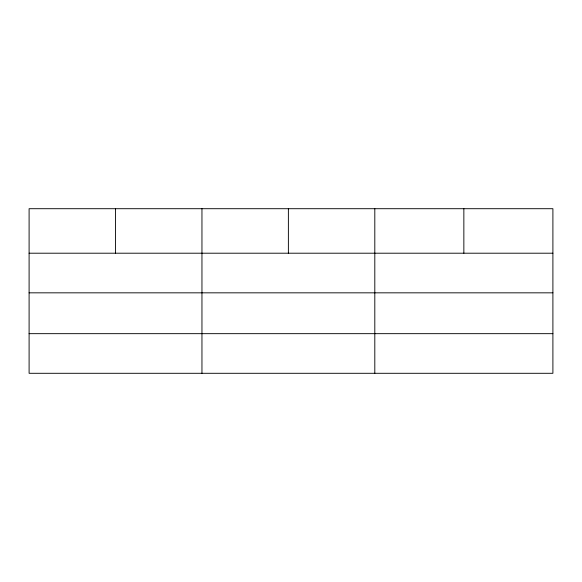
<?xml version="1.0" encoding="UTF-8"?>
<svg xmlns="http://www.w3.org/2000/svg" width="582" height="582" viewBox="0 0 582 582"><rect width="100%" height="100%" fill="white"/><g stroke="black" fill="none" stroke-linecap="round" stroke-linejoin="round"><path stroke-width="0.87" d="M552.9 292.833L552.9 208.705L29.1 208.705L29.1 373.295L552.9 373.295L552.9 292.833L29.1 292.833M29.1 253.206L552.9 253.206M29.1 333.668L552.9 333.668M463.854 208.705L463.854 253.206M374.808 208.705L374.808 373.295M288.381 208.705L288.381 253.206M201.954 208.705L201.954 373.295M115.527 208.705L115.527 253.206"/></g></svg>
